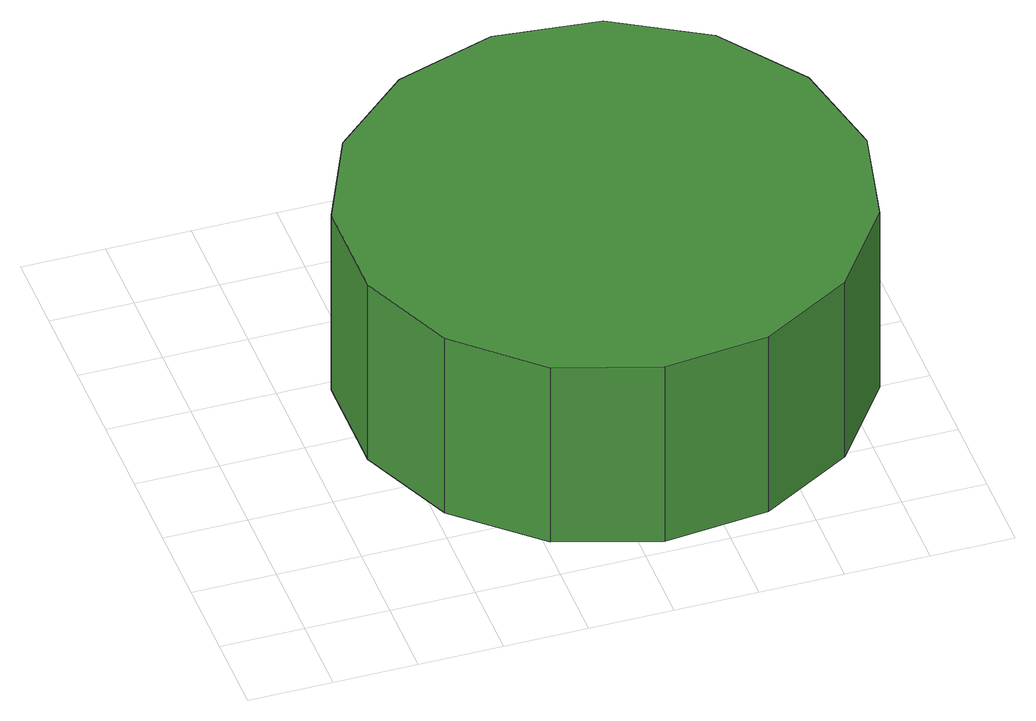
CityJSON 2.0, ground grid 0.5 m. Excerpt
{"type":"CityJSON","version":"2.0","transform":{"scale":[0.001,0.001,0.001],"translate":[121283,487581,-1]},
"CityObjects":{
"tree1":{"type":"SolitaryVegetationObject","attributes":{"function":"something"},"geometry":[{"type":"MultiSurface","lod":"1","boundaries":[[[0,1,2,3,4,5,6,7,8,9,10,11,12,13,14]],[[15,16,17,18,19,20,21,22,23,24,25,26,27,28,29]],[[0,29,28,1]],[[1,28,27,2]],[[2,27,26,3]],[[3,26,25,4]],[[4,25,24,5]],[[5,24,23,6]],[[6,23,22,7]],[[7,22,21,8]],[[8,21,20,9]],[[9,20,19,10]],[[10,19,18,11]],[[11,18,17,12]],[[12,17,16,13]],[[13,16,15,14]],[[14,15,29,0]]]}]}
},
"vertices":[
[3833,1612,1881],[3700,2236,1881],[3325,2751,1881],[2773,3070,1881],[2139,3137,1881],[1533,2940,1881],[1059,2513,1881],[799,1931,1881],[799,1293,1881],[1059,711,1881],[1533,284,1881],[2139,87,1881],[2773,154,1881],[3325,472,1881],[3700,988,1881],[3700,988,623],[3325,472,623],[2773,154,623],[2139,87,623],[1533,284,623],[1059,711,623],[799,1293,623],[799,1931,623],[1059,2513,623],[1533,2940,623],[2139,3137,623],[2773,3070,623],[3325,2751,623],[3700,2236,623],[3833,1612,623]
]}
